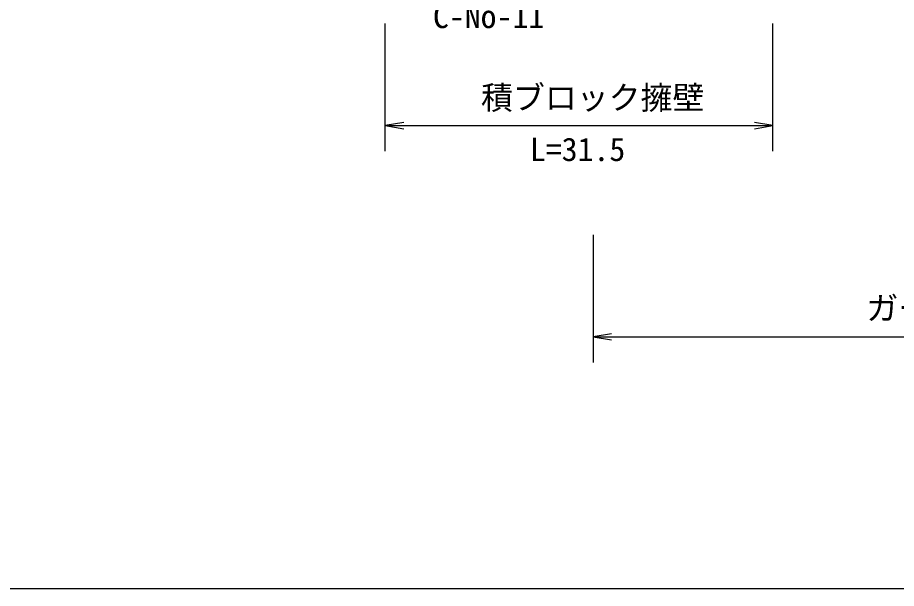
# Model space of a CAD drawing. Units: millimetres, scale not verified. Extents: x 40000 to 680000, y 20000 to 380000.
# Drawn here: x 391150 to 460032, y 205000 to 249734 of the extents above; entities that cross this region are included whole.
import ezdxf
from ezdxf.enums import TextEntityAlignment as Align

# ---------------------------------------------------------------- set-up
doc = ezdxf.new("R2010")
doc.units = ezdxf.units.MM
doc.header["$LTSCALE"] = 1000
for name, color, linetype, lineweight in [('M-STR-STR3', 7, 'Continuous', 25), ('M-STR-STRC', 7, 'Continuous', 13), ('M-TTL-BAND', 7, 'Continuous', 25)]:
    doc.layers.add(name, color=color, linetype=linetype, lineweight=lineweight)
doc.styles.add('ＭＳ ゴシック', font='')
doc.styles.get('ＭＳ ゴシック').set_extended_font_data('MS Gothic')

# ---------------------------------------------------------------- blocks, each defined once
blk = doc.blocks.new('open_arrow')
at = {"color": 0, "linetype": 'Continuous', "lineweight": -2}
blk.add_lwpolyline([(7.5, 1.25), (0, 0), (7.5, -1.25)], dxfattribs=at)

msp = doc.modelspace()

# ---------------------------------------------------------------- linework, layer by layer
at = {"layer": 'M-STR-STR3'}
for p, q in [((419973, 239265), (419973, 249265)), ((450358, 239265), (450358, 249265)), ((419973, 241265), (450358, 241265)), ((436254, 232710), (436254, 222710)), ((436254, 224710), (494105, 224710))]:
    msp.add_line(p, q, dxfattribs=at)
at = {"layer": 'M-TTL-BAND'}
msp.add_line((40000, 205000), (579000, 205000), dxfattribs=at)

# ---------------------------------------------------------------- block references
at = {"layer": 'M-STR-STR3', "xscale": 193, "yscale": 193}
for p in [(419973, 241265), (436254, 224710)]:
    msp.add_blockref('open_arrow', p, dxfattribs=at)
at = {"layer": 'M-STR-STR3', "xscale": 193, "yscale": 193, "rotation": 180}
msp.add_blockref('open_arrow', (450358, 241265), dxfattribs=at)

# ---------------------------------------------------------------- texts
at = {"layer": 'M-STR-STR3', "style": 'ＭＳ ゴシック'}
for s, p in [('積ブロック擁壁', (427477, 241994)), ('L=31.5', (431301, 237942)), ('ガードレール', (457679, 225496))]:
    msp.add_text(s, height=1833, dxfattribs=at).set_placement(p, align=Align.BOTTOM_LEFT)
at = {"layer": 'M-STR-STRC', "style": 'ＭＳ ゴシック'}
msp.add_text('C-No-11', height=1833, dxfattribs=at).set_placement((423703, 248359), align=Align.BOTTOM_LEFT)

doc.saveas('drawing.dxf')
